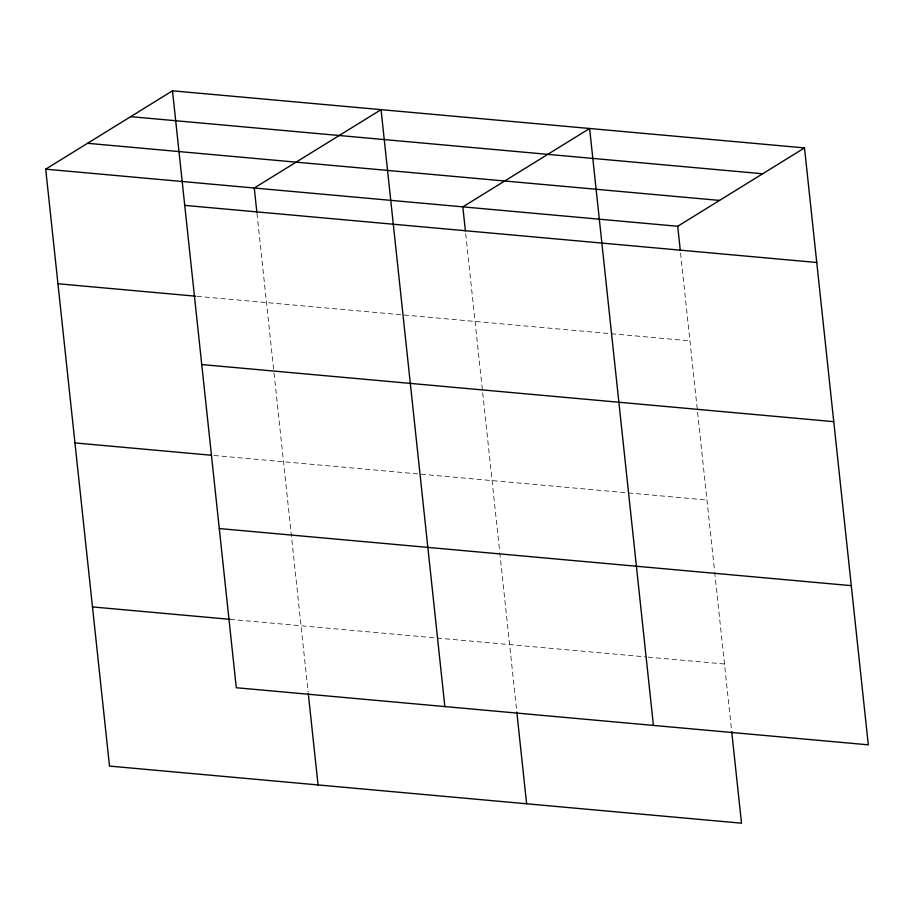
<?xml version="1.0" encoding="UTF-8"?>
<svg xmlns="http://www.w3.org/2000/svg" width="914" height="914" viewBox="0 0 914 914"><rect width="100%" height="100%" fill="white"/><g stroke="black" fill="none" stroke-linecap="round" stroke-linejoin="round"><path stroke-width="0.69" stroke-dasharray="4.57 3.43" d="M196.99 296.307L689.956 340.853M214.002 455.48L706.968 500.027M230.1 619.349L435.829 637.938M437.246 638.075L646.735 656.995M648.152 657.12L724.494 664.021M680.576 253.155L714.519 570.713M714.668 572.13L731.566 730.229M465.694 233.733L499.638 551.302M499.787 552.707L516.833 712.223M256.983 213.476L273.88 371.61M274.029 373.026L308.121 691.967"/><path stroke-width="1.37" d="M731.714 731.634L741.505 823.194L109.497 766.092L45.7 169.17L172.495 90.806L804.503 147.908L868.3 744.83L236.292 687.728L172.495 90.806M45.7 169.17L677.708 226.272L804.503 147.908M130.656 116.661L762.664 173.763M87.538 143.304L719.547 200.417M184.742 205.376L816.75 262.489M57.948 283.751L195.573 296.182M201.754 364.549L833.762 421.662M74.959 442.924L211.157 455.229M219.28 528.555L851.288 585.657M92.485 606.919L230.1 619.349M677.708 226.272L680.279 250.322M653.419 725.419L589.621 128.497L462.827 206.861L465.397 230.911M516.833 712.223L526.613 803.783M444.855 706.568L381.058 109.646L254.263 188.01L256.834 212.059M308.269 693.372L318.061 784.943"/></g></svg>
